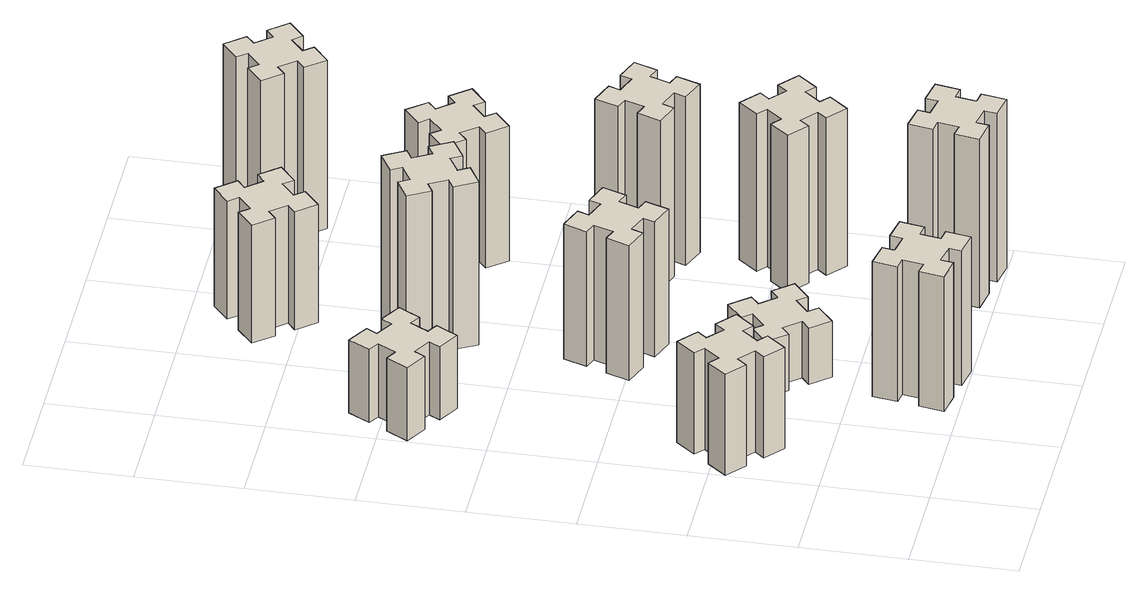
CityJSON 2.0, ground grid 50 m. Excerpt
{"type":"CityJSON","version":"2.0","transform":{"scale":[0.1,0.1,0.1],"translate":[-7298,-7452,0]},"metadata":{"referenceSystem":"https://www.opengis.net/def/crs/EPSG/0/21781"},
"CityObjects":{
"building1":{"type":"Building","attributes":{"class":"1000","function":"1000","usage":"1000","yearOfConstruction":2016,"roofType":"1000","measuredHeight":54,"storeysAboveGround":30,"storeysBelowGround":0},"geometry":[{"type":"Solid","lod":"1","boundaries":[[[[0,1,2,3,4,5,6,7,8,9,10,11,12,13,14,15,16,17,18,19]],[[17,16,20,21]],[[16,15,22,20]],[[15,14,23,22]],[[14,13,24,23]],[[13,12,25,24]],[[12,11,26,25]],[[11,10,27,26]],[[10,9,28,27]],[[9,8,29,28]],[[8,7,30,29]],[[7,6,31,30]],[[6,5,32,31]],[[5,4,33,32]],[[4,3,34,33]],[[3,2,35,34]],[[2,1,36,35]],[[1,0,37,36]],[[0,19,38,37]],[[19,18,39,38]],[[18,17,21,39]],[[24,25,26,27,28,29,30,31,32,33,34,35,36,37,38,39,21,20,22,23]]]]}]},
"building2":{"type":"Building","attributes":{"class":"1000","function":"1000","usage":"1000","yearOfConstruction":2016,"roofType":"1000","measuredHeight":72,"storeysAboveGround":30,"storeysBelowGround":0},"geometry":[{"type":"Solid","lod":"1","boundaries":[[[[40,41,42,43,44,45,46,47,48,49,50,51,52,53,54,55,56,57,58,59]],[[57,56,60,61]],[[56,55,62,60]],[[55,54,63,62]],[[54,53,64,63]],[[53,52,65,64]],[[52,51,66,65]],[[51,50,67,66]],[[50,49,68,67]],[[49,48,69,68]],[[48,47,70,69]],[[47,46,71,70]],[[46,45,72,71]],[[45,44,73,72]],[[44,43,74,73]],[[43,42,75,74]],[[42,41,76,75]],[[41,40,77,76]],[[40,59,78,77]],[[59,58,79,78]],[[58,57,61,79]],[[64,65,66,67,68,69,70,71,72,73,74,75,76,77,78,79,61,60,62,63]]]]}]},
"building3":{"type":"Building","attributes":{"class":"1000","function":"1000","usage":"1000","yearOfConstruction":2016,"roofType":"1000","measuredHeight":39,"storeysAboveGround":30,"storeysBelowGround":0},"geometry":[{"type":"Solid","lod":"1","boundaries":[[[[80,81,82,83,84,85,86,87,88,89,90,91,92,93,94,95,96,97,98,99]],[[97,96,100,101]],[[96,95,102,100]],[[95,94,103,102]],[[94,93,104,103]],[[93,92,105,104]],[[92,91,106,105]],[[91,90,107,106]],[[90,89,108,107]],[[89,88,109,108]],[[88,87,110,109]],[[87,86,111,110]],[[86,85,112,111]],[[85,84,113,112]],[[84,83,114,113]],[[83,82,115,114]],[[82,81,116,115]],[[81,80,117,116]],[[80,99,118,117]],[[99,98,119,118]],[[98,97,101,119]],[[104,105,106,107,108,109,110,111,112,113,114,115,116,117,118,119,101,100,102,103]]]]}]},
"building4":{"type":"Building","attributes":{"class":"1000","function":"1000","usage":"1000","yearOfConstruction":2016,"roofType":"1000","measuredHeight":30,"storeysAboveGround":30,"storeysBelowGround":0},"geometry":[{"type":"Solid","lod":"1","boundaries":[[[[120,121,122,123,124,125,126,127,128,129,130,131,132,133,134,135,136,137,138,139]],[[137,136,140,141]],[[136,135,142,140]],[[135,134,143,142]],[[134,133,144,143]],[[133,132,145,144]],[[132,131,146,145]],[[131,130,147,146]],[[130,129,148,147]],[[129,128,149,148]],[[128,127,150,149]],[[127,126,151,150]],[[126,125,152,151]],[[125,124,153,152]],[[124,123,154,153]],[[123,122,155,154]],[[122,121,156,155]],[[121,120,157,156]],[[120,139,158,157]],[[139,138,159,158]],[[138,137,141,159]],[[144,145,146,147,148,149,150,151,152,153,154,155,156,157,158,159,141,140,142,143]]]]}]},
"building5":{"type":"Building","attributes":{"class":"1000","function":"1000","usage":"1000","yearOfConstruction":2016,"roofType":"1000","measuredHeight":72,"storeysAboveGround":30,"storeysBelowGround":0},"geometry":[{"type":"Solid","lod":"1","boundaries":[[[[160,161,162,163,164,165,166,167,168,169,170,171,172,173,174,175,176,177,178,179]],[[177,176,180,181]],[[176,175,182,180]],[[175,174,183,182]],[[174,173,184,183]],[[173,172,185,184]],[[172,171,186,185]],[[171,170,187,186]],[[170,169,188,187]],[[169,168,189,188]],[[168,167,190,189]],[[167,166,191,190]],[[166,165,192,191]],[[165,164,193,192]],[[164,163,194,193]],[[163,162,195,194]],[[162,161,196,195]],[[161,160,197,196]],[[160,179,198,197]],[[179,178,199,198]],[[178,177,181,199]],[[184,185,186,187,188,189,190,191,192,193,194,195,196,197,198,199,181,180,182,183]]]]}]},
"building6":{"type":"Building","attributes":{"class":"1000","function":"1000","usage":"1000","yearOfConstruction":2016,"roofType":"1000","measuredHeight":87,"storeysAboveGround":30,"storeysBelowGround":0},"geometry":[{"type":"Solid","lod":"1","boundaries":[[[[200,201,202,203,204,205,206,207,208,209,210,211,212,213,214,215,216,217,218,219]],[[217,216,220,221]],[[216,215,222,220]],[[215,214,223,222]],[[214,213,224,223]],[[213,212,225,224]],[[212,211,226,225]],[[211,210,227,226]],[[210,209,228,227]],[[209,208,229,228]],[[208,207,230,229]],[[207,206,231,230]],[[206,205,232,231]],[[205,204,233,232]],[[204,203,234,233]],[[203,202,235,234]],[[202,201,236,235]],[[201,200,237,236]],[[200,219,238,237]],[[219,218,239,238]],[[218,217,221,239]],[[224,225,226,227,228,229,230,231,232,233,234,235,236,237,238,239,221,220,222,223]]]]}]},
"building7":{"type":"Building","attributes":{"class":"1000","function":"1000","usage":"1000","yearOfConstruction":2016,"roofType":"1000","measuredHeight":90,"storeysAboveGround":30,"storeysBelowGround":0},"geometry":[{"type":"Solid","lod":"1","boundaries":[[[[240,241,242,243,244,245,246,247,248,249,250,251,252,253,254,255,256,257,258,259]],[[257,256,260,261]],[[256,255,262,260]],[[255,254,263,262]],[[254,253,264,263]],[[253,252,265,264]],[[252,251,266,265]],[[251,250,267,266]],[[250,249,268,267]],[[249,248,269,268]],[[248,247,270,269]],[[247,246,271,270]],[[246,245,272,271]],[[245,244,273,272]],[[244,243,274,273]],[[243,242,275,274]],[[242,241,276,275]],[[241,240,277,276]],[[240,259,278,277]],[[259,258,279,278]],[[258,257,261,279]],[[264,265,266,267,268,269,270,271,272,273,274,275,276,277,278,279,261,260,262,263]]]]}]},
"building8":{"type":"Building","attributes":{"class":"1000","function":"1000","usage":"1000","yearOfConstruction":2016,"roofType":"1000","measuredHeight":63,"storeysAboveGround":30,"storeysBelowGround":0},"geometry":[{"type":"Solid","lod":"1","boundaries":[[[[280,281,282,283,284,285,286,287,288,289,290,291,292,293,294,295,296,297,298,299]],[[297,296,300,301]],[[296,295,302,300]],[[295,294,303,302]],[[294,293,304,303]],[[293,292,305,304]],[[292,291,306,305]],[[291,290,307,306]],[[290,289,308,307]],[[289,288,309,308]],[[288,287,310,309]],[[287,286,311,310]],[[286,285,312,311]],[[285,284,313,312]],[[284,283,314,313]],[[283,282,315,314]],[[282,281,316,315]],[[281,280,317,316]],[[280,299,318,317]],[[299,298,319,318]],[[298,297,301,319]],[[304,305,306,307,308,309,310,311,312,313,314,315,316,317,318,319,301,300,302,303]]]]}]},
"building9":{"type":"Building","attributes":{"class":"1000","function":"1000","usage":"1000","yearOfConstruction":2016,"roofType":"1000","measuredHeight":84,"storeysAboveGround":30,"storeysBelowGround":0},"geometry":[{"type":"Solid","lod":"1","boundaries":[[[[320,321,322,323,324,325,326,327,328,329,330,331,332,333,334,335,336,337,338,339]],[[337,336,340,341]],[[336,335,342,340]],[[335,334,343,342]],[[334,333,344,343]],[[333,332,345,344]],[[332,331,346,345]],[[331,330,347,346]],[[330,329,348,347]],[[329,328,349,348]],[[328,327,350,349]],[[327,326,351,350]],[[326,325,352,351]],[[325,324,353,352]],[[324,323,354,353]],[[323,322,355,354]],[[322,321,356,355]],[[321,320,357,356]],[[320,339,358,357]],[[339,338,359,358]],[[338,337,341,359]],[[344,345,346,347,348,349,350,351,352,353,354,355,356,357,358,359,341,340,342,343]]]]}]},
"building10":{"type":"Building","attributes":{"class":"1000","function":"1000","usage":"1000","yearOfConstruction":2016,"roofType":"1000","measuredHeight":90,"storeysAboveGround":30,"storeysBelowGround":0},"geometry":[{"type":"Solid","lod":"1","boundaries":[[[[360,361,362,363,364,365,366,367,368,369,370,371,372,373,374,375,376,377,378,379]],[[377,376,380,381]],[[376,375,382,380]],[[375,374,383,382]],[[374,373,384,383]],[[373,372,385,384]],[[372,371,386,385]],[[371,370,387,386]],[[370,369,388,387]],[[369,368,389,388]],[[368,367,390,389]],[[367,366,391,390]],[[366,365,392,391]],[[365,364,393,392]],[[364,363,394,393]],[[363,362,395,394]],[[362,361,396,395]],[[361,360,397,396]],[[360,379,398,397]],[[379,378,399,398]],[[378,377,381,399]],[[384,385,386,387,388,389,390,391,392,393,394,395,396,397,398,399,381,380,382,383]]]]}]},
"building11":{"type":"Building","attributes":{"class":"1000","function":"1000","usage":"1000","yearOfConstruction":2016,"roofType":"1000","measuredHeight":72,"storeysAboveGround":30,"storeysBelowGround":0},"geometry":[{"type":"Solid","lod":"1","boundaries":[[[[400,401,402,403,404,405,406,407,408,409,410,411,412,413,414,415,416,417,418,419]],[[417,416,420,421]],[[416,415,422,420]],[[415,414,423,422]],[[414,413,424,423]],[[413,412,425,424]],[[412,411,426,425]],[[411,410,427,426]],[[410,409,428,427]],[[409,408,429,428]],[[408,407,430,429]],[[407,406,431,430]],[[406,405,432,431]],[[405,404,433,432]],[[404,403,434,433]],[[403,402,435,434]],[[402,401,436,435]],[[401,400,437,436]],[[400,419,438,437]],[[419,418,439,438]],[[418,417,421,439]],[[424,425,426,427,428,429,430,431,432,433,434,435,436,437,438,439,421,420,422,423]]]]}]},
"building12":{"type":"Building","attributes":{"class":"1000","function":"1000","usage":"1000","yearOfConstruction":2016,"roofType":"1000","measuredHeight":90,"storeysAboveGround":30,"storeysBelowGround":0},"geometry":[{"type":"Solid","lod":"1","boundaries":[[[[440,441,442,443,444,445,446,447,448,449,450,451,452,453,454,455,456,457,458,459]],[[457,456,460,461]],[[456,455,462,460]],[[455,454,463,462]],[[454,453,464,463]],[[453,452,465,464]],[[452,451,466,465]],[[451,450,467,466]],[[450,449,468,467]],[[449,448,469,468]],[[448,447,470,469]],[[447,446,471,470]],[[446,445,472,471]],[[445,444,473,472]],[[444,443,474,473]],[[443,442,475,474]],[[442,441,476,475]],[[441,440,477,476]],[[440,459,478,477]],[[459,458,479,478]],[[458,457,461,479]],[[464,465,466,467,468,469,470,471,472,473,474,475,476,477,478,479,461,460,462,463]]]]}]}
},
"vertices":[
[136,893,0],[213,829,0],[174,783,0],[266,706,0],[343,798,0],[297,836,0],[362,913,0],[408,874,0],[485,966,0],[393,1043,0],[354,997,0],[278,1062,0],[316,1108,0],[224,1185,0],[147,1093,0],[193,1054,0],[129,978,0],[83,1016,0],[6,924,0],[98,847,0],[129,978,540],[83,1016,540],[193,1054,540],[147,1093,540],[224,1185,540],[316,1108,540],[278,1062,540],[354,997,540],[393,1043,540],[485,966,540],[408,874,540],[362,913,540],[297,836,540],[343,798,540],[266,706,540],[174,783,540],[213,829,540],[136,893,540],[98,847,540],[6,924,540],
[786,274,0],[768,175,0],[709,186,0],[688,67,0],[807,47,0],[817,106,0],[915,88,0],[905,29,0],[1023,8,0],[1044,127,0],[985,137,0],[1002,235,0],[1061,225,0],[1082,343,0],[964,364,0],[954,305,0],[855,322,0],[866,381,0],[747,402,0],[727,284,0],[855,322,720],[866,381,720],[954,305,720],[964,364,720],[1082,343,720],[1061,225,720],[1002,235,720],[985,137,720],[1044,127,720],[1023,8,720],[905,29,720],[915,88,720],[817,106,720],[807,47,720],[688,67,720],[709,186,720],[768,175,720],[786,274,720],[727,284,720],[747,402,720],
[316,2327,0],[366,2414,0],[418,2384,0],[478,2488,0],[374,2548,0],[344,2496,0],[257,2546,0],[287,2598,0],[183,2658,0],[123,2554,0],[175,2524,0],[125,2437,0],[73,2467,0],[13,2363,0],[117,2303,0],[147,2355,0],[234,2305,0],[204,2253,0],[308,2193,0],[368,2297,0],[234,2305,390],[204,2253,390],[147,2355,390],[117,2303,390],[13,2363,390],[73,2467,390],[125,2437,390],[175,2524,390],[123,2554,390],[183,2658,390],[287,2598,390],[257,2546,390],[344,2496,390],[374,2548,390],[478,2488,390],[418,2384,390],[366,2414,390],[316,2327,390],[368,2297,390],[308,2193,390],
[853,962,0],[776,897,0],[738,943,0],[646,866,0],[723,774,0],[769,813,0],[833,736,0],[787,698,0],[864,606,0],[956,683,0],[918,729,0],[994,793,0],[1033,747,0],[1125,824,0],[1048,916,0],[1002,878,0],[937,954,0],[983,993,0],[906,1085,0],[814,1008,0],[937,954,300],[983,993,300],[1002,878,300],[1048,916,300],[1125,824,300],[1033,747,300],[994,793,300],[918,729,300],[956,683,300],[864,606,300],[787,698,300],[833,736,300],[769,813,300],[723,774,300],[646,866,300],[738,943,300],[776,897,300],[853,962,300],[814,1008,300],[906,1085,300],
[972,1501,0],[1006,1595,0],[1062,1574,0],[1103,1687,0],[990,1728,0],[970,1672,0],[876,1706,0],[897,1762,0],[784,1803,0],[743,1690,0],[799,1670,0],[765,1576,0],[709,1597,0],[667,1484,0],[780,1443,0],[801,1499,0],[895,1465,0],[874,1409,0],[987,1367,0],[1028,1480,0],[895,1465,720],[874,1409,720],[801,1499,720],[780,1443,720],[667,1484,720],[709,1597,720],[765,1576,720],[799,1670,720],[743,1690,720],[784,1803,720],[897,1762,720],[876,1706,720],[970,1672,720],[990,1728,720],[1103,1687,720],[1062,1574,720],[1006,1595,720],[972,1501,720],[1028,1480,720],[987,1367,720],
[897,2305,0],[984,2355,0],[1014,2303,0],[1118,2363,0],[1058,2467,0],[1006,2437,0],[956,2524,0],[1008,2554,0],[948,2658,0],[844,2598,0],[874,2546,0],[787,2496,0],[757,2548,0],[653,2488,0],[713,2384,0],[765,2414,0],[815,2327,0],[763,2297,0],[823,2193,0],[927,2253,0],[815,2327,870],[763,2297,870],[765,2414,870],[713,2384,870],[653,2488,870],[757,2548,870],[787,2496,870],[874,2546,870],[844,2598,870],[948,2658,870],[1008,2554,870],[956,2524,870],[1006,2437,870],[1058,2467,870],[1118,2363,870],[1014,2303,870],[984,2355,870],[897,2305,870],[927,2253,870],[823,2193,870],
[1794,305,0],[1695,322,0],[1706,381,0],[1587,402,0],[1567,284,0],[1626,274,0],[1608,175,0],[1549,186,0],[1528,67,0],[1647,47,0],[1657,106,0],[1755,88,0],[1745,29,0],[1863,8,0],[1884,127,0],[1825,137,0],[1842,235,0],[1901,225,0],[1922,343,0],[1804,364,0],[1842,235,900],[1901,225,900],[1825,137,900],[1884,127,900],[1863,8,900],[1745,29,900],[1755,88,900],[1657,106,900],[1647,47,900],[1528,67,900],[1549,186,900],[1608,175,900],[1626,274,900],[1567,284,900],[1587,402,900],[1706,381,900],[1695,322,900],[1794,305,900],[1804,364,900],[1922,343,900],
[1002,3198,0],[937,3274,0],[983,3313,0],[906,3405,0],[814,3328,0],[853,3282,0],[776,3217,0],[738,3263,0],[646,3186,0],[723,3094,0],[769,3133,0],[833,3056,0],[787,3018,0],[864,2926,0],[956,3003,0],[918,3049,0],[994,3113,0],[1033,3067,0],[1125,3144,0],[1048,3236,0],[994,3113,630],[1033,3067,630],[918,3049,630],[956,3003,630],[864,2926,630],[787,3018,630],[833,3056,630],[769,3133,630],[723,3094,630],[646,3186,630],[738,3263,630],[776,3217,630],[853,3282,630],[814,3328,630],[906,3405,630],[983,3313,630],[937,3274,630],[1002,3198,630],[1048,3236,630],[1125,3144,630],
[1834,997,0],[1758,1062,0],[1796,1108,0],[1704,1185,0],[1627,1093,0],[1673,1054,0],[1609,978,0],[1563,1016,0],[1486,924,0],[1578,847,0],[1616,893,0],[1693,829,0],[1654,783,0],[1746,706,0],[1823,798,0],[1777,836,0],[1842,913,0],[1888,874,0],[1965,966,0],[1873,1043,0],[1842,913,840],[1888,874,840],[1777,836,840],[1823,798,840],[1746,706,840],[1654,783,840],[1693,829,840],[1616,893,840],[1578,847,840],[1486,924,840],[1563,1016,840],[1609,978,840],[1673,1054,840],[1627,1093,840],[1704,1185,840],[1796,1108,840],[1758,1062,840],[1834,997,840],[1873,1043,840],[1965,966,840],
[1710,1672,0],[1616,1706,0],[1637,1762,0],[1524,1803,0],[1483,1690,0],[1539,1670,0],[1505,1576,0],[1449,1597,0],[1407,1484,0],[1520,1443,0],[1541,1499,0],[1635,1465,0],[1614,1409,0],[1727,1367,0],[1768,1480,0],[1712,1501,0],[1746,1595,0],[1802,1574,0],[1843,1687,0],[1730,1728,0],[1746,1595,900],[1802,1574,900],[1712,1501,900],[1768,1480,900],[1727,1367,900],[1614,1409,900],[1635,1465,900],[1541,1499,900],[1520,1443,900],[1407,1484,900],[1449,1597,900],[1505,1576,900],[1539,1670,900],[1483,1690,900],[1524,1803,900],[1637,1762,900],[1616,1706,900],[1710,1672,900],[1730,1728,900],[1843,1687,900],
[1409,2393,0],[1473,2316,0],[1427,2278,0],[1504,2186,0],[1596,2263,0],[1558,2309,0],[1634,2373,0],[1673,2327,0],[1765,2404,0],[1688,2496,0],[1642,2458,0],[1577,2534,0],[1623,2573,0],[1546,2665,0],[1454,2588,0],[1493,2542,0],[1416,2477,0],[1378,2523,0],[1286,2446,0],[1363,2354,0],[1416,2477,720],[1378,2523,720],[1493,2542,720],[1454,2588,720],[1546,2665,720],[1623,2573,720],[1577,2534,720],[1642,2458,720],[1688,2496,720],[1765,2404,720],[1673,2327,720],[1634,2373,720],[1558,2309,720],[1596,2263,720],[1504,2186,720],[1427,2278,720],[1473,2316,720],[1409,2393,720],[1363,2354,720],[1286,2446,720],
[1593,3382,0],[1516,3317,0],[1478,3363,0],[1386,3286,0],[1463,3194,0],[1509,3233,0],[1573,3156,0],[1527,3118,0],[1604,3026,0],[1696,3103,0],[1658,3149,0],[1734,3213,0],[1773,3167,0],[1865,3244,0],[1788,3336,0],[1742,3298,0],[1677,3374,0],[1723,3413,0],[1646,3505,0],[1554,3428,0],[1677,3374,900],[1723,3413,900],[1742,3298,900],[1788,3336,900],[1865,3244,900],[1773,3167,900],[1734,3213,900],[1658,3149,900],[1696,3103,900],[1604,3026,900],[1527,3118,900],[1573,3156,900],[1509,3233,900],[1463,3194,900],[1386,3286,900],[1478,3363,900],[1516,3317,900],[1593,3382,900],[1554,3428,900],[1646,3505,900]
]}
